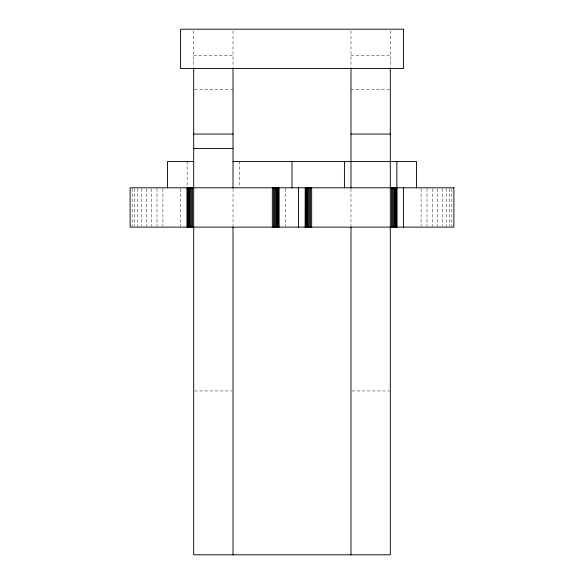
<?xml version="1.0" encoding="UTF-8"?>
<svg xmlns="http://www.w3.org/2000/svg" width="584" height="584" viewBox="0 0 584 584"><rect width="100%" height="100%" fill="white"/><g stroke="black" fill="none" stroke-linecap="round" stroke-linejoin="round"><path stroke-width="0.44" stroke-dasharray="2.92 2.19" d="M193.698 55.414L233.016 55.414M350.984 55.414L390.302 55.414M194.589 89.491L233.016 89.491M350.984 89.491L389.411 89.491M194.589 390.959L232.125 390.959M351.875 390.959L389.411 390.959M451.826 188.69L451.826 226.227M449.403 188.69L449.403 226.227M446.169 188.69L446.169 226.227M442.219 188.69L442.219 226.227M437.65 188.69L437.65 226.227M432.54 188.69L432.54 226.227M426.999 188.69L426.999 226.227M421.108 188.69L421.108 226.227M390.302 30.989L390.302 67.167M350.984 30.989L350.984 67.167M350.984 188.69L350.984 226.227M285.445 188.69L285.445 226.227M239.571 161.585L239.571 186.895M233.016 30.989L233.016 67.167M233.016 188.69L233.016 226.227M193.698 30.989L193.698 67.167M187.143 161.585L187.143 186.895M180.587 188.69L180.587 226.227M162.892 188.69L162.892 226.227M157.001 188.69L157.001 226.227M151.46 188.69L151.46 226.227M146.35 188.69L146.35 226.227M141.781 188.69L141.781 226.227M137.831 188.69L137.831 226.227M134.597 188.69L134.597 226.227M132.174 188.69L132.174 226.227"/><path stroke-width="0.88" d="M193.698 134.057L233.016 134.057M350.984 134.057L390.302 134.057M193.698 148.475L233.016 148.475M193.698 161.585L167.484 161.585L167.484 187.8M233.016 161.585L416.516 161.585L416.516 187.8M403.413 187.8L403.413 227.118M396.857 161.585L396.857 227.118M396.755 187.8L396.755 227.118M396.448 187.8L396.448 227.118M395.959 187.8L395.959 227.118M395.317 187.8L395.317 227.118M394.529 187.8L394.529 227.118M393.609 187.8L393.609 227.118M392.587 187.8L392.587 227.118M391.484 187.8L391.484 227.118M390.302 68.073L390.302 554.8L193.698 554.8L193.698 68.073M350.984 68.073L350.984 187.8M350.984 227.118L350.984 554.8M344.429 161.585L344.429 187.8M311.659 187.8L311.659 227.118M310.484 187.8L310.484 227.118M309.374 187.8L309.374 227.118M308.352 187.8L308.352 227.118M307.439 187.8L307.439 227.118M306.651 187.8L306.651 227.118M306.001 187.8L306.001 227.118M305.52 187.8L305.52 227.118M305.213 187.8L305.111 227.118M298.555 187.8L298.555 227.118M292 161.585L292 187.8M278.889 187.8L278.889 227.118M278.78 187.8L278.78 227.118M278.451 187.8L278.451 227.118M277.933 187.8L277.933 227.118M277.254 187.8L277.254 227.118M276.444 187.8L276.444 227.118M275.517 187.8L275.517 227.118M274.509 187.8L274.509 227.118M273.443 187.8L273.443 227.118M272.341 187.8L272.341 227.118M233.016 68.073L233.016 187.8M233.016 227.118L233.016 554.8M192.501 187.8L192.501 227.118M191.384 187.8L191.384 227.118M190.362 187.8L190.362 227.118M189.45 187.8L189.45 227.118M188.668 187.8L188.668 227.118M188.033 187.8L188.033 227.118M187.552 187.8L187.552 227.118M187.252 187.8L187.252 227.118M187.143 187.8L187.143 227.118M403.413 29.2L180.587 29.2L180.587 68.525L403.413 68.525L403.413 29.2M453.877 187.8L130.123 187.8L130.123 227.118L453.877 227.118L453.877 187.8"/></g></svg>
